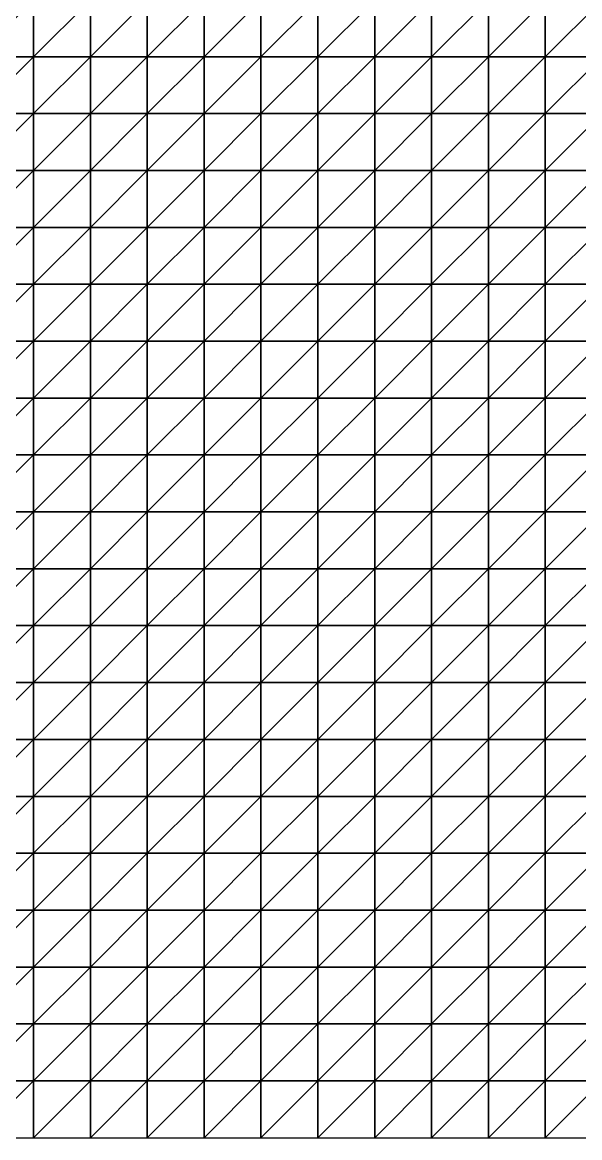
# Model space of a CAD drawing. Header units: metres. Extents: x 351000 to 353000, y 7455000 to 7457000.
# Drawn here: x 351245.1 to 351490.1, y 7455000 to 7455490.1 of the extents above; entities that cross this region are included whole.
import ezdxf

# ---------------------------------------------------------------- set-up
doc = ezdxf.new("R2010")
doc.units = ezdxf.units.M

msp = doc.modelspace()

# ---------------------------------------------------------------- linework, layer by layer
at = {"layer": 'BASE_OF_COVER_BOC'}
for points in [[(351225, 7455475, 1218.93), (351250, 7455475, 1220.61), (351250, 7455500, 1219.45)], [(351225, 7455475, 1218.93), (351250, 7455500, 1219.45), (351225, 7455500, 1216.81)], [(351250, 7455475, 1220.61), (351275, 7455475, 1222.41), (351275, 7455500, 1222.32)], [(351250, 7455475, 1220.61), (351275, 7455500, 1222.32), (351250, 7455500, 1219.45)], [(351275, 7455475, 1222.41), (351300, 7455475, 1224.15), (351300, 7455500, 1225.42)], [(351275, 7455475, 1222.41), (351300, 7455500, 1225.42), (351275, 7455500, 1222.32)], [(351300, 7455475, 1224.15), (351325, 7455475, 1225.99), (351325, 7455500, 1229.02)], [(351300, 7455475, 1224.15), (351325, 7455500, 1229.02), (351300, 7455500, 1225.42)], [(351325, 7455475, 1225.99), (351350, 7455475, 1228.32), (351350, 7455500, 1233.42)], [(351325, 7455475, 1225.99), (351350, 7455500, 1233.42), (351325, 7455500, 1229.02)], [(351350, 7455475, 1228.32), (351375, 7455475, 1231.56), (351375, 7455500, 1238.73)], [(351350, 7455475, 1228.32), (351375, 7455500, 1238.73), (351350, 7455500, 1233.42)], [(351375, 7455475, 1231.56), (351400, 7455475, 1235.9), (351400, 7455500, 1244.65)], [(351375, 7455475, 1231.56), (351400, 7455500, 1244.65), (351375, 7455500, 1238.73)], [(351400, 7455475, 1235.9), (351425, 7455475, 1241.1), (351425, 7455500, 1250.56)], [(351400, 7455475, 1235.9), (351425, 7455500, 1250.56), (351400, 7455500, 1244.65)], [(351425, 7455475, 1241.1), (351450, 7455475, 1246.57), (351450, 7455500, 1255.63)], [(351425, 7455475, 1241.1), (351450, 7455500, 1255.63), (351425, 7455500, 1250.56)], [(351450, 7455475, 1246.57), (351475, 7455475, 1251.49), (351475, 7455500, 1259.18)], [(351450, 7455475, 1246.57), (351475, 7455500, 1259.18), (351450, 7455500, 1255.63)], [(351475, 7455475, 1251.49), (351500, 7455475, 1255.2), (351500, 7455500, 1260.91)], [(351475, 7455475, 1251.49), (351500, 7455500, 1260.91), (351475, 7455500, 1259.18)], [(351225, 7455450, 1221.32), (351250, 7455450, 1221.3), (351250, 7455475, 1220.61)], [(351225, 7455450, 1221.32), (351250, 7455475, 1220.61), (351225, 7455475, 1218.93)], [(351250, 7455450, 1221.3), (351275, 7455450, 1221.62), (351275, 7455475, 1222.41)], [(351250, 7455450, 1221.3), (351275, 7455475, 1222.41), (351250, 7455475, 1220.61)], [(351275, 7455450, 1221.62), (351300, 7455450, 1222.06), (351300, 7455475, 1224.15)], [(351275, 7455450, 1221.62), (351300, 7455475, 1224.15), (351275, 7455475, 1222.41)], [(351300, 7455450, 1222.06), (351325, 7455450, 1222.6), (351325, 7455475, 1225.99)], [(351300, 7455450, 1222.06), (351325, 7455475, 1225.99), (351300, 7455475, 1224.15)], [(351325, 7455450, 1222.6), (351350, 7455450, 1223.53), (351350, 7455475, 1228.32)], [(351325, 7455450, 1222.6), (351350, 7455475, 1228.32), (351325, 7455475, 1225.99)], [(351350, 7455450, 1223.53), (351375, 7455450, 1225.33), (351375, 7455475, 1231.56)], [(351350, 7455450, 1223.53), (351375, 7455475, 1231.56), (351350, 7455475, 1228.32)], [(351375, 7455450, 1225.33), (351400, 7455450, 1228.44), (351400, 7455475, 1235.9)], [(351375, 7455450, 1225.33), (351400, 7455475, 1235.9), (351375, 7455475, 1231.56)], [(351400, 7455450, 1228.44), (351425, 7455450, 1233), (351425, 7455475, 1241.1)], [(351400, 7455450, 1228.44), (351425, 7455475, 1241.1), (351400, 7455475, 1235.9)], [(351425, 7455450, 1233), (351450, 7455450, 1238.69), (351450, 7455475, 1246.57)], [(351425, 7455450, 1233), (351450, 7455475, 1246.57), (351425, 7455475, 1241.1)], [(351450, 7455450, 1238.69), (351475, 7455450, 1244.8), (351475, 7455475, 1251.49)], [(351450, 7455450, 1238.69), (351475, 7455475, 1251.49), (351450, 7455475, 1246.57)], [(351475, 7455450, 1244.8), (351500, 7455450, 1250.42), (351500, 7455475, 1255.2)], [(351475, 7455450, 1244.8), (351500, 7455475, 1255.2), (351475, 7455475, 1251.49)], [(351225, 7455425, 1223.71), (351250, 7455425, 1221.79), (351250, 7455450, 1221.3)], [(351225, 7455425, 1223.71), (351250, 7455450, 1221.3), (351225, 7455450, 1221.32)], [(351250, 7455425, 1221.79), (351275, 7455425, 1220.63), (351275, 7455450, 1221.62)], [(351250, 7455425, 1221.79), (351275, 7455450, 1221.62), (351250, 7455450, 1221.3)], [(351275, 7455425, 1220.63), (351300, 7455425, 1220.1), (351300, 7455450, 1222.06)], [(351275, 7455425, 1220.63), (351300, 7455450, 1222.06), (351275, 7455450, 1221.62)], [(351300, 7455425, 1220.1), (351325, 7455425, 1220.08), (351325, 7455450, 1222.6)], [(351300, 7455425, 1220.1), (351325, 7455450, 1222.6), (351300, 7455450, 1222.06)], [(351325, 7455425, 1220.08), (351350, 7455425, 1220.6), (351350, 7455450, 1223.53)], [(351325, 7455425, 1220.08), (351350, 7455450, 1223.53), (351325, 7455450, 1222.6)], [(351350, 7455425, 1220.6), (351375, 7455425, 1221.91), (351375, 7455450, 1225.33)], [(351350, 7455425, 1220.6), (351375, 7455450, 1225.33), (351350, 7455450, 1223.53)], [(351375, 7455425, 1221.91), (351400, 7455425, 1224.44), (351400, 7455450, 1228.44)], [(351375, 7455425, 1221.91), (351400, 7455450, 1228.44), (351375, 7455450, 1225.33)], [(351400, 7455425, 1224.44), (351425, 7455425, 1228.49), (351425, 7455450, 1233)], [(351400, 7455425, 1224.44), (351425, 7455450, 1233), (351400, 7455450, 1228.44)], [(351425, 7455425, 1228.49), (351450, 7455425, 1234.03), (351450, 7455450, 1238.69)], [(351425, 7455425, 1228.49), (351450, 7455450, 1238.69), (351425, 7455450, 1233)], [(351450, 7455425, 1234.03), (351475, 7455425, 1240.6), (351475, 7455450, 1244.8)], [(351450, 7455425, 1234.03), (351475, 7455450, 1244.8), (351450, 7455450, 1238.69)], [(351475, 7455425, 1240.6), (351500, 7455425, 1247.32), (351500, 7455450, 1250.42)], [(351475, 7455425, 1240.6), (351500, 7455450, 1250.42), (351475, 7455450, 1244.8)], [(351225, 7455400, 1226.15), (351250, 7455400, 1222.84), (351250, 7455425, 1221.79)], [(351225, 7455400, 1226.15), (351250, 7455425, 1221.79), (351225, 7455425, 1223.71)], [(351250, 7455400, 1222.84), (351275, 7455400, 1220.61), (351275, 7455425, 1220.63)], [(351250, 7455400, 1222.84), (351275, 7455425, 1220.63), (351250, 7455425, 1221.79)], [(351275, 7455400, 1220.61), (351300, 7455400, 1219.62), (351300, 7455425, 1220.1)], [(351275, 7455400, 1220.61), (351300, 7455425, 1220.1), (351275, 7455425, 1220.63)], [(351300, 7455400, 1219.62), (351325, 7455400, 1219.7), (351325, 7455425, 1220.08)], [(351300, 7455400, 1219.62), (351325, 7455425, 1220.08), (351300, 7455425, 1220.1)], [(351325, 7455400, 1219.7), (351350, 7455400, 1220.63), (351350, 7455425, 1220.6)], [(351325, 7455400, 1219.7), (351350, 7455425, 1220.6), (351325, 7455425, 1220.08)], [(351350, 7455400, 1220.63), (351375, 7455400, 1222.3), (351375, 7455425, 1221.91)], [(351350, 7455400, 1220.63), (351375, 7455425, 1221.91), (351350, 7455425, 1220.6)], [(351375, 7455400, 1222.3), (351400, 7455400, 1224.86), (351400, 7455425, 1224.44)], [(351375, 7455400, 1222.3), (351400, 7455425, 1224.44), (351375, 7455425, 1221.91)], [(351400, 7455400, 1224.86), (351425, 7455400, 1228.52), (351425, 7455425, 1228.49)], [(351400, 7455400, 1224.86), (351425, 7455425, 1228.49), (351400, 7455425, 1224.44)], [(351425, 7455400, 1228.52), (351450, 7455400, 1233.45), (351450, 7455425, 1234.03)], [(351425, 7455400, 1228.52), (351450, 7455425, 1234.03), (351425, 7455425, 1228.49)], [(351450, 7455400, 1233.45), (351475, 7455400, 1239.5), (351475, 7455425, 1240.6)], [(351450, 7455400, 1233.45), (351475, 7455425, 1240.6), (351450, 7455425, 1234.03)], [(351475, 7455400, 1239.5), (351500, 7455400, 1246.1), (351500, 7455425, 1247.32)], [(351475, 7455400, 1239.5), (351500, 7455425, 1247.32), (351475, 7455425, 1240.6)], [(351225, 7455375, 1228.87), (351250, 7455375, 1225.14), (351250, 7455400, 1222.84)], [(351225, 7455375, 1228.87), (351250, 7455400, 1222.84), (351225, 7455400, 1226.15)], [(351250, 7455375, 1225.14), (351275, 7455375, 1222.58), (351275, 7455400, 1220.61)], [(351250, 7455375, 1225.14), (351275, 7455400, 1220.61), (351250, 7455400, 1222.84)], [(351275, 7455375, 1222.58), (351300, 7455375, 1221.59), (351300, 7455400, 1219.62)], [(351275, 7455375, 1222.58), (351300, 7455400, 1219.62), (351275, 7455400, 1220.61)], [(351300, 7455375, 1221.59), (351325, 7455375, 1222.14), (351325, 7455400, 1219.7)], [(351300, 7455375, 1221.59), (351325, 7455400, 1219.7), (351300, 7455400, 1219.62)], [(351325, 7455375, 1222.14), (351350, 7455375, 1223.85), (351350, 7455400, 1220.63)], [(351325, 7455375, 1222.14), (351350, 7455400, 1220.63), (351325, 7455400, 1219.7)], [(351350, 7455375, 1223.85), (351375, 7455375, 1226.3), (351375, 7455400, 1222.3)], [(351350, 7455375, 1223.85), (351375, 7455400, 1222.3), (351350, 7455400, 1220.63)], [(351375, 7455375, 1226.3), (351400, 7455375, 1229.2), (351400, 7455400, 1224.86)], [(351375, 7455375, 1226.3), (351400, 7455400, 1224.86), (351375, 7455400, 1222.3)], [(351400, 7455375, 1229.2), (351425, 7455375, 1232.55), (351425, 7455400, 1228.52)], [(351400, 7455375, 1229.2), (351425, 7455400, 1228.52), (351400, 7455400, 1224.86)], [(351425, 7455375, 1232.55), (351450, 7455375, 1236.51), (351450, 7455400, 1233.45)], [(351425, 7455375, 1232.55), (351450, 7455400, 1233.45), (351425, 7455400, 1228.52)], [(351450, 7455375, 1236.51), (351475, 7455375, 1241.21), (351475, 7455400, 1239.5)], [(351450, 7455375, 1236.51), (351475, 7455400, 1239.5), (351450, 7455400, 1233.45)], [(351475, 7455375, 1241.21), (351500, 7455375, 1246.52), (351500, 7455400, 1246.1)], [(351475, 7455375, 1241.21), (351500, 7455400, 1246.1), (351475, 7455400, 1239.5)], [(351225, 7455350, 1231.87), (351250, 7455350, 1228.86), (351250, 7455375, 1225.14)], [(351225, 7455350, 1231.87), (351250, 7455375, 1225.14), (351225, 7455375, 1228.87)], [(351250, 7455350, 1228.86), (351275, 7455350, 1226.75), (351275, 7455375, 1222.58)], [(351250, 7455350, 1228.86), (351275, 7455375, 1222.58), (351250, 7455375, 1225.14)], [(351275, 7455350, 1226.75), (351300, 7455350, 1226.15), (351300, 7455375, 1221.59)], [(351275, 7455350, 1226.75), (351300, 7455375, 1221.59), (351275, 7455375, 1222.58)], [(351300, 7455350, 1226.15), (351325, 7455350, 1227.19), (351325, 7455375, 1222.14)], [(351300, 7455350, 1226.15), (351325, 7455375, 1222.14), (351300, 7455375, 1221.59)], [(351325, 7455350, 1227.19), (351350, 7455350, 1229.56), (351350, 7455375, 1223.85)], [(351325, 7455350, 1227.19), (351350, 7455375, 1223.85), (351325, 7455375, 1222.14)], [(351350, 7455350, 1229.56), (351375, 7455350, 1232.66), (351375, 7455375, 1226.3)], [(351350, 7455350, 1229.56), (351375, 7455375, 1226.3), (351350, 7455375, 1223.85)], [(351375, 7455350, 1232.66), (351400, 7455350, 1235.89), (351400, 7455375, 1229.2)], [(351375, 7455350, 1232.66), (351400, 7455375, 1229.2), (351375, 7455375, 1226.3)], [(351400, 7455350, 1235.89), (351425, 7455350, 1238.95), (351425, 7455375, 1232.55)], [(351400, 7455350, 1235.89), (351425, 7455375, 1232.55), (351400, 7455375, 1229.2)], [(351425, 7455350, 1238.95), (351450, 7455350, 1241.84), (351450, 7455375, 1236.51)], [(351425, 7455350, 1238.95), (351450, 7455375, 1236.51), (351425, 7455375, 1232.55)], [(351450, 7455350, 1241.84), (351475, 7455350, 1244.85), (351475, 7455375, 1241.21)], [(351450, 7455350, 1241.84), (351475, 7455375, 1241.21), (351450, 7455375, 1236.51)], [(351475, 7455350, 1244.85), (351500, 7455350, 1248.23), (351500, 7455375, 1246.52)], [(351475, 7455350, 1244.85), (351500, 7455375, 1246.52), (351475, 7455375, 1241.21)], [(351225, 7455325, 1234.81), (351250, 7455325, 1233.41), (351250, 7455350, 1228.86)], [(351225, 7455325, 1234.81), (351250, 7455350, 1228.86), (351225, 7455350, 1231.87)], [(351250, 7455325, 1233.41), (351275, 7455325, 1232.43), (351275, 7455350, 1226.75)], [(351250, 7455325, 1233.41), (351275, 7455350, 1226.75), (351250, 7455350, 1228.86)], [(351275, 7455325, 1232.43), (351300, 7455325, 1232.47), (351300, 7455350, 1226.15)], [(351275, 7455325, 1232.43), (351300, 7455350, 1226.15), (351275, 7455350, 1226.75)], [(351300, 7455325, 1232.47), (351325, 7455325, 1233.84), (351325, 7455350, 1227.19)], [(351300, 7455325, 1232.47), (351325, 7455350, 1227.19), (351300, 7455350, 1226.15)], [(351325, 7455325, 1233.84), (351350, 7455325, 1236.43), (351350, 7455350, 1229.56)], [(351325, 7455325, 1233.84), (351350, 7455350, 1229.56), (351325, 7455350, 1227.19)], [(351350, 7455325, 1236.43), (351375, 7455325, 1239.71), (351375, 7455350, 1232.66)], [(351350, 7455325, 1236.43), (351375, 7455350, 1232.66), (351350, 7455350, 1229.56)], [(351375, 7455325, 1239.71), (351400, 7455325, 1243.01), (351400, 7455350, 1235.89)], [(351375, 7455325, 1239.71), (351400, 7455350, 1235.89), (351375, 7455350, 1232.66)], [(351400, 7455325, 1243.01), (351425, 7455325, 1245.76), (351425, 7455350, 1238.95)], [(351400, 7455325, 1243.01), (351425, 7455350, 1238.95), (351400, 7455350, 1235.89)], [(351425, 7455325, 1245.76), (351450, 7455325, 1247.79), (351450, 7455350, 1241.84)], [(351425, 7455325, 1245.76), (351450, 7455350, 1241.84), (351425, 7455350, 1238.95)], [(351450, 7455325, 1247.79), (351475, 7455325, 1249.33), (351475, 7455350, 1244.85)], [(351450, 7455325, 1247.79), (351475, 7455350, 1244.85), (351450, 7455350, 1241.84)], [(351475, 7455325, 1249.33), (351500, 7455325, 1250.85), (351500, 7455350, 1248.23)], [(351475, 7455325, 1249.33), (351500, 7455350, 1248.23), (351475, 7455350, 1244.85)], [(351225, 7455300, 1237.08), (351250, 7455300, 1237.67), (351250, 7455325, 1233.41)], [(351225, 7455300, 1237.08), (351250, 7455325, 1233.41), (351225, 7455325, 1234.81)], [(351250, 7455300, 1237.67), (351275, 7455300, 1238.21), (351275, 7455325, 1232.43)], [(351250, 7455300, 1237.67), (351275, 7455325, 1232.43), (351250, 7455325, 1233.41)], [(351275, 7455300, 1238.21), (351300, 7455300, 1239.09), (351300, 7455325, 1232.47)], [(351275, 7455300, 1238.21), (351300, 7455325, 1232.47), (351275, 7455325, 1232.43)], [(351300, 7455300, 1239.09), (351325, 7455300, 1240.67), (351325, 7455325, 1233.84)], [(351300, 7455300, 1239.09), (351325, 7455325, 1233.84), (351300, 7455325, 1232.47)], [(351325, 7455300, 1240.67), (351350, 7455300, 1243.06), (351350, 7455325, 1236.43)], [(351325, 7455300, 1240.67), (351350, 7455325, 1236.43), (351325, 7455325, 1233.84)], [(351350, 7455300, 1243.06), (351375, 7455300, 1246.02), (351375, 7455325, 1239.71)], [(351350, 7455300, 1243.06), (351375, 7455325, 1239.71), (351350, 7455325, 1236.43)], [(351375, 7455300, 1246.02), (351400, 7455300, 1249.02), (351400, 7455325, 1243.01)], [(351375, 7455300, 1246.02), (351400, 7455325, 1243.01), (351375, 7455325, 1239.71)], [(351400, 7455300, 1249.02), (351425, 7455300, 1251.47), (351425, 7455325, 1245.76)], [(351400, 7455300, 1249.02), (351425, 7455325, 1245.76), (351400, 7455325, 1243.01)], [(351425, 7455300, 1251.47), (351450, 7455300, 1253.02), (351450, 7455325, 1247.79)], [(351425, 7455300, 1251.47), (351450, 7455325, 1247.79), (351425, 7455325, 1245.76)], [(351450, 7455300, 1253.02), (351475, 7455300, 1253.71), (351475, 7455325, 1249.33)], [(351450, 7455300, 1253.02), (351475, 7455325, 1249.33), (351450, 7455325, 1247.79)], [(351475, 7455300, 1253.71), (351500, 7455300, 1253.99), (351500, 7455325, 1250.85)], [(351475, 7455300, 1253.71), (351500, 7455325, 1250.85), (351475, 7455325, 1249.33)], [(351225, 7455275, 1238.11), (351250, 7455275, 1240.52), (351250, 7455300, 1237.67)], [(351225, 7455275, 1238.11), (351250, 7455300, 1237.67), (351225, 7455300, 1237.08)], [(351250, 7455275, 1240.52), (351275, 7455275, 1242.65), (351275, 7455300, 1238.21)], [(351250, 7455275, 1240.52), (351275, 7455300, 1238.21), (351250, 7455300, 1237.67)], [(351275, 7455275, 1242.65), (351300, 7455275, 1244.52), (351300, 7455300, 1239.09)], [(351275, 7455275, 1242.65), (351300, 7455300, 1239.09), (351275, 7455300, 1238.21)], [(351300, 7455275, 1244.52), (351325, 7455275, 1246.34), (351325, 7455300, 1240.67)], [(351300, 7455275, 1244.52), (351325, 7455300, 1240.67), (351300, 7455300, 1239.09)], [(351325, 7455275, 1246.34), (351350, 7455275, 1248.39), (351350, 7455300, 1243.06)], [(351325, 7455275, 1246.34), (351350, 7455300, 1243.06), (351325, 7455300, 1240.67)], [(351350, 7455275, 1248.39), (351375, 7455275, 1250.75), (351375, 7455300, 1246.02)], [(351350, 7455275, 1248.39), (351375, 7455300, 1246.02), (351350, 7455300, 1243.06)], [(351375, 7455275, 1250.75), (351400, 7455275, 1253.2), (351400, 7455300, 1249.02)], [(351375, 7455275, 1250.75), (351400, 7455300, 1249.02), (351375, 7455300, 1246.02)], [(351400, 7455275, 1253.2), (351425, 7455275, 1255.34), (351425, 7455300, 1251.47)], [(351400, 7455275, 1253.2), (351425, 7455300, 1251.47), (351400, 7455300, 1249.02)], [(351425, 7455275, 1255.34), (351450, 7455275, 1256.75), (351450, 7455300, 1253.02)], [(351425, 7455275, 1255.34), (351450, 7455300, 1253.02), (351425, 7455300, 1251.47)], [(351450, 7455275, 1256.75), (351475, 7455275, 1257.28), (351475, 7455300, 1253.71)], [(351450, 7455275, 1256.75), (351475, 7455300, 1253.71), (351450, 7455300, 1253.02)], [(351475, 7455275, 1257.28), (351500, 7455275, 1257.16), (351500, 7455300, 1253.99)], [(351475, 7455275, 1257.28), (351500, 7455300, 1253.99), (351475, 7455300, 1253.71)], [(351225, 7455250, 1237.74), (351250, 7455250, 1241.35), (351250, 7455275, 1240.52)], [(351225, 7455250, 1237.74), (351250, 7455275, 1240.52), (351225, 7455275, 1238.11)], [(351250, 7455250, 1241.35), (351275, 7455250, 1244.8), (351275, 7455275, 1242.65)], [(351250, 7455250, 1241.35), (351275, 7455275, 1242.65), (351250, 7455275, 1240.52)], [(351275, 7455250, 1244.8), (351300, 7455250, 1247.71), (351300, 7455275, 1244.52)], [(351275, 7455250, 1244.8), (351300, 7455275, 1244.52), (351275, 7455275, 1242.65)], [(351300, 7455250, 1247.71), (351325, 7455250, 1250.01), (351325, 7455275, 1246.34)], [(351300, 7455250, 1247.71), (351325, 7455275, 1246.34), (351300, 7455275, 1244.52)], [(351325, 7455250, 1250.01), (351350, 7455250, 1251.92), (351350, 7455275, 1248.39)], [(351325, 7455250, 1250.01), (351350, 7455275, 1248.39), (351325, 7455275, 1246.34)], [(351350, 7455250, 1251.92), (351375, 7455250, 1253.72), (351375, 7455275, 1250.75)], [(351350, 7455250, 1251.92), (351375, 7455275, 1250.75), (351350, 7455275, 1248.39)], [(351375, 7455250, 1253.72), (351400, 7455250, 1255.57), (351400, 7455275, 1253.2)], [(351375, 7455250, 1253.72), (351400, 7455275, 1253.2), (351375, 7455275, 1250.75)], [(351400, 7455250, 1255.57), (351425, 7455250, 1257.35), (351425, 7455275, 1255.34)], [(351400, 7455250, 1255.57), (351425, 7455275, 1255.34), (351400, 7455275, 1253.2)], [(351425, 7455250, 1257.35), (351450, 7455250, 1258.79), (351450, 7455275, 1256.75)], [(351425, 7455250, 1257.35), (351450, 7455275, 1256.75), (351425, 7455275, 1255.34)], [(351450, 7455250, 1258.79), (351475, 7455250, 1259.6), (351475, 7455275, 1257.28)], [(351450, 7455250, 1258.79), (351475, 7455275, 1257.28), (351450, 7455275, 1256.75)], [(351475, 7455250, 1259.6), (351500, 7455250, 1259.74), (351500, 7455275, 1257.16)], [(351475, 7455250, 1259.6), (351500, 7455275, 1257.16), (351475, 7455275, 1257.28)], [(351225, 7455225, 1236.32), (351250, 7455225, 1240.27), (351250, 7455250, 1241.35)], [(351225, 7455225, 1236.32), (351250, 7455250, 1241.35), (351225, 7455250, 1237.74)], [(351250, 7455225, 1240.27), (351275, 7455225, 1244.5), (351275, 7455250, 1244.8)], [(351250, 7455225, 1240.27), (351275, 7455250, 1244.8), (351250, 7455250, 1241.35)], [(351275, 7455225, 1244.5), (351300, 7455225, 1248.33), (351300, 7455250, 1247.71)], [(351275, 7455225, 1244.5), (351300, 7455250, 1247.71), (351275, 7455250, 1244.8)], [(351300, 7455225, 1248.33), (351325, 7455225, 1251.34), (351325, 7455250, 1250.01)], [(351300, 7455225, 1248.33), (351325, 7455250, 1250.01), (351300, 7455250, 1247.71)], [(351325, 7455225, 1251.34), (351350, 7455225, 1253.51), (351350, 7455250, 1251.92)], [(351325, 7455225, 1251.34), (351350, 7455250, 1251.92), (351325, 7455250, 1250.01)], [(351350, 7455225, 1253.51), (351375, 7455225, 1255.1), (351375, 7455250, 1253.72)], [(351350, 7455225, 1253.51), (351375, 7455250, 1253.72), (351350, 7455250, 1251.92)], [(351375, 7455225, 1255.1), (351400, 7455225, 1256.5), (351400, 7455250, 1255.57)], [(351375, 7455225, 1255.1), (351400, 7455250, 1255.57), (351375, 7455250, 1253.72)], [(351400, 7455225, 1256.5), (351425, 7455225, 1257.91), (351425, 7455250, 1257.35)], [(351400, 7455225, 1256.5), (351425, 7455250, 1257.35), (351400, 7455250, 1255.57)], [(351425, 7455225, 1257.91), (351450, 7455225, 1259.3), (351450, 7455250, 1258.79)], [(351425, 7455225, 1257.91), (351450, 7455250, 1258.79), (351425, 7455250, 1257.35)], [(351450, 7455225, 1259.3), (351475, 7455225, 1259.91), (351475, 7455250, 1259.6)], [(351450, 7455225, 1259.3), (351475, 7455250, 1259.6), (351450, 7455250, 1258.79)], [(351475, 7455225, 1259.91), (351500, 7455225, 1259.66), (351500, 7455250, 1259.74)], [(351475, 7455225, 1259.91), (351500, 7455250, 1259.74), (351475, 7455250, 1259.6)], [(351225, 7455200, 1234.53), (351250, 7455200, 1237.96), (351250, 7455225, 1240.27)], [(351225, 7455200, 1234.53), (351250, 7455225, 1240.27), (351225, 7455225, 1236.32)], [(351250, 7455200, 1237.96), (351275, 7455200, 1242.24), (351275, 7455225, 1244.5)], [(351250, 7455200, 1237.96), (351275, 7455225, 1244.5), (351250, 7455225, 1240.27)], [(351275, 7455200, 1242.24), (351300, 7455200, 1246.61), (351300, 7455225, 1248.33)], [(351275, 7455200, 1242.24), (351300, 7455225, 1248.33), (351275, 7455225, 1244.5)], [(351300, 7455200, 1246.61), (351325, 7455200, 1250.39), (351325, 7455225, 1251.34)], [(351300, 7455200, 1246.61), (351325, 7455225, 1251.34), (351300, 7455225, 1248.33)], [(351325, 7455200, 1250.39), (351350, 7455200, 1253.18), (351350, 7455225, 1253.51)], [(351325, 7455200, 1250.39), (351350, 7455225, 1253.51), (351325, 7455225, 1251.34)], [(351350, 7455200, 1253.18), (351375, 7455200, 1255.05), (351375, 7455225, 1255.1)], [(351350, 7455200, 1253.18), (351375, 7455225, 1255.1), (351350, 7455225, 1253.51)], [(351375, 7455200, 1255.05), (351400, 7455200, 1256.33), (351400, 7455225, 1256.5)], [(351375, 7455200, 1255.05), (351400, 7455225, 1256.5), (351375, 7455225, 1255.1)], [(351400, 7455200, 1256.33), (351425, 7455200, 1257.44), (351425, 7455225, 1257.91)], [(351400, 7455200, 1256.33), (351425, 7455225, 1257.91), (351400, 7455225, 1256.5)], [(351425, 7455200, 1257.44), (351450, 7455200, 1258.64), (351450, 7455225, 1259.3)], [(351425, 7455200, 1257.44), (351450, 7455225, 1259.3), (351425, 7455225, 1257.91)], [(351450, 7455200, 1258.64), (351475, 7455200, 1259.22), (351475, 7455225, 1259.91)], [(351450, 7455200, 1258.64), (351475, 7455225, 1259.91), (351450, 7455225, 1259.3)], [(351475, 7455200, 1259.22), (351500, 7455200, 1258.44), (351500, 7455225, 1259.66)], [(351475, 7455200, 1259.22), (351500, 7455225, 1259.66), (351475, 7455225, 1259.91)], [(351225, 7455175, 1232.91), (351250, 7455175, 1235.19), (351250, 7455200, 1237.96)], [(351225, 7455175, 1232.91), (351250, 7455200, 1237.96), (351225, 7455200, 1234.53)], [(351250, 7455175, 1235.19), (351275, 7455175, 1238.78), (351275, 7455200, 1242.24)], [(351250, 7455175, 1235.19), (351275, 7455200, 1242.24), (351250, 7455200, 1237.96)], [(351275, 7455175, 1238.78), (351300, 7455175, 1243.12), (351300, 7455200, 1246.61)], [(351275, 7455175, 1238.78), (351300, 7455200, 1246.61), (351275, 7455200, 1242.24)], [(351300, 7455175, 1243.12), (351325, 7455175, 1247.42), (351325, 7455200, 1250.39)], [(351300, 7455175, 1243.12), (351325, 7455200, 1250.39), (351300, 7455200, 1246.61)], [(351325, 7455175, 1247.42), (351350, 7455175, 1251.01), (351350, 7455200, 1253.18)], [(351325, 7455175, 1247.42), (351350, 7455200, 1253.18), (351325, 7455200, 1250.39)], [(351350, 7455175, 1251.01), (351375, 7455175, 1253.56), (351375, 7455200, 1255.05)], [(351350, 7455175, 1251.01), (351375, 7455200, 1255.05), (351350, 7455200, 1253.18)], [(351375, 7455175, 1253.56), (351400, 7455175, 1255.18), (351400, 7455200, 1256.33)], [(351375, 7455175, 1253.56), (351400, 7455200, 1256.33), (351375, 7455200, 1255.05)], [(351400, 7455175, 1255.18), (351425, 7455175, 1256.27), (351425, 7455200, 1257.44)], [(351400, 7455175, 1255.18), (351425, 7455200, 1257.44), (351400, 7455200, 1256.33)], [(351425, 7455175, 1256.27), (351450, 7455175, 1257.25), (351450, 7455200, 1258.64)], [(351425, 7455175, 1256.27), (351450, 7455200, 1258.64), (351425, 7455200, 1257.44)], [(351450, 7455175, 1257.25), (351475, 7455175, 1258.33), (351475, 7455200, 1259.22)], [(351450, 7455175, 1257.25), (351475, 7455200, 1259.22), (351450, 7455200, 1258.64)], [(351475, 7455175, 1258.33), (351500, 7455175, 1257.47), (351500, 7455200, 1258.44)], [(351475, 7455175, 1258.33), (351500, 7455200, 1258.44), (351475, 7455200, 1259.22)], [(351225, 7455150, 1231.58), (351250, 7455150, 1232.42), (351250, 7455175, 1235.19)], [(351225, 7455150, 1231.58), (351250, 7455175, 1235.19), (351225, 7455175, 1232.91)], [(351250, 7455150, 1232.42), (351275, 7455150, 1234.8), (351275, 7455175, 1238.78)], [(351250, 7455150, 1232.42), (351275, 7455175, 1238.78), (351250, 7455175, 1235.19)], [(351275, 7455150, 1234.8), (351300, 7455150, 1238.49), (351300, 7455175, 1243.12)], [(351275, 7455150, 1234.8), (351300, 7455175, 1243.12), (351275, 7455175, 1238.78)], [(351300, 7455150, 1238.49), (351325, 7455150, 1242.87), (351325, 7455175, 1247.42)], [(351300, 7455150, 1238.49), (351325, 7455175, 1247.42), (351300, 7455175, 1243.12)], [(351325, 7455150, 1242.87), (351350, 7455150, 1247.14), (351350, 7455175, 1251.01)], [(351325, 7455150, 1242.87), (351350, 7455175, 1251.01), (351325, 7455175, 1247.42)], [(351350, 7455150, 1247.14), (351375, 7455150, 1250.63), (351375, 7455175, 1253.56)], [(351350, 7455150, 1247.14), (351375, 7455175, 1253.56), (351350, 7455175, 1251.01)], [(351375, 7455150, 1250.63), (351400, 7455150, 1253.08), (351400, 7455175, 1255.18)], [(351375, 7455150, 1250.63), (351400, 7455175, 1255.18), (351375, 7455175, 1253.56)], [(351400, 7455150, 1253.08), (351425, 7455150, 1254.61), (351425, 7455175, 1256.27)], [(351400, 7455150, 1253.08), (351425, 7455175, 1256.27), (351400, 7455175, 1255.18)], [(351425, 7455150, 1254.61), (351450, 7455150, 1255.66), (351450, 7455175, 1257.25)], [(351425, 7455150, 1254.61), (351450, 7455175, 1257.25), (351425, 7455175, 1256.27)], [(351450, 7455150, 1255.66), (351475, 7455150, 1256.65), (351475, 7455175, 1258.33)], [(351450, 7455150, 1255.66), (351475, 7455175, 1258.33), (351450, 7455175, 1257.25)], [(351475, 7455150, 1256.65), (351500, 7455150, 1257.25), (351500, 7455175, 1257.47)], [(351475, 7455150, 1256.65), (351500, 7455175, 1257.47), (351475, 7455175, 1258.33)], [(351225, 7455125, 1230.13), (351250, 7455125, 1229.68), (351250, 7455150, 1232.42)], [(351225, 7455125, 1230.13), (351250, 7455150, 1232.42), (351225, 7455150, 1231.58)], [(351250, 7455125, 1229.68), (351275, 7455125, 1230.68), (351275, 7455150, 1234.8)], [(351250, 7455125, 1229.68), (351275, 7455150, 1234.8), (351250, 7455150, 1232.42)], [(351275, 7455125, 1230.68), (351300, 7455125, 1233.34), (351300, 7455150, 1238.49)], [(351275, 7455125, 1230.68), (351300, 7455150, 1238.49), (351275, 7455150, 1234.8)], [(351300, 7455125, 1233.34), (351325, 7455125, 1237.36), (351325, 7455150, 1242.87)], [(351300, 7455125, 1233.34), (351325, 7455150, 1242.87), (351300, 7455150, 1238.49)], [(351325, 7455125, 1237.36), (351350, 7455125, 1242.03), (351350, 7455150, 1247.14)], [(351325, 7455125, 1237.36), (351350, 7455150, 1247.14), (351325, 7455150, 1242.87)], [(351350, 7455125, 1242.03), (351375, 7455125, 1246.52), (351375, 7455150, 1250.63)], [(351350, 7455125, 1242.03), (351375, 7455150, 1250.63), (351350, 7455150, 1247.14)], [(351375, 7455125, 1246.52), (351400, 7455125, 1250.17), (351400, 7455150, 1253.08)], [(351375, 7455125, 1246.52), (351400, 7455150, 1253.08), (351375, 7455150, 1250.63)], [(351400, 7455125, 1250.17), (351425, 7455125, 1252.73), (351425, 7455150, 1254.61)], [(351400, 7455125, 1250.17), (351425, 7455150, 1254.61), (351400, 7455150, 1253.08)], [(351425, 7455125, 1252.73), (351450, 7455125, 1254.38), (351450, 7455150, 1255.66)], [(351425, 7455125, 1252.73), (351450, 7455150, 1255.66), (351425, 7455150, 1254.61)], [(351450, 7455125, 1254.38), (351475, 7455125, 1255.57), (351475, 7455150, 1256.65)], [(351450, 7455125, 1254.38), (351475, 7455150, 1256.65), (351450, 7455150, 1255.66)], [(351475, 7455125, 1255.57), (351500, 7455125, 1256.74), (351500, 7455150, 1257.25)], [(351475, 7455125, 1255.57), (351500, 7455150, 1257.25), (351475, 7455150, 1256.65)], [(351225, 7455100, 1227.94), (351250, 7455100, 1226.72), (351250, 7455125, 1229.68)], [(351225, 7455100, 1227.94), (351250, 7455125, 1229.68), (351225, 7455125, 1230.13)], [(351250, 7455100, 1226.72), (351275, 7455100, 1226.69), (351275, 7455125, 1230.68)], [(351250, 7455100, 1226.72), (351275, 7455125, 1230.68), (351250, 7455125, 1229.68)], [(351275, 7455100, 1226.69), (351300, 7455100, 1228.36), (351300, 7455125, 1233.34)], [(351275, 7455100, 1226.69), (351300, 7455125, 1233.34), (351275, 7455125, 1230.68)], [(351300, 7455100, 1228.36), (351325, 7455100, 1231.8), (351325, 7455125, 1237.36)], [(351300, 7455100, 1228.36), (351325, 7455125, 1237.36), (351300, 7455125, 1233.34)], [(351325, 7455100, 1231.8), (351350, 7455100, 1236.58), (351350, 7455125, 1242.03)], [(351325, 7455100, 1231.8), (351350, 7455125, 1242.03), (351325, 7455125, 1237.36)], [(351350, 7455100, 1236.58), (351375, 7455100, 1241.91), (351375, 7455125, 1246.52)], [(351350, 7455100, 1236.58), (351375, 7455125, 1246.52), (351350, 7455125, 1242.03)], [(351375, 7455100, 1241.91), (351400, 7455100, 1246.91), (351400, 7455125, 1250.17)], [(351375, 7455100, 1241.91), (351400, 7455125, 1250.17), (351375, 7455125, 1246.52)], [(351400, 7455100, 1246.91), (351425, 7455100, 1250.95), (351425, 7455125, 1252.73)], [(351400, 7455100, 1246.91), (351425, 7455125, 1252.73), (351400, 7455125, 1250.17)], [(351425, 7455100, 1250.95), (351450, 7455100, 1253.81), (351450, 7455125, 1254.38)], [(351425, 7455100, 1250.95), (351450, 7455125, 1254.38), (351425, 7455125, 1252.73)], [(351450, 7455100, 1253.81), (351475, 7455100, 1255.74), (351475, 7455125, 1255.57)], [(351450, 7455100, 1253.81), (351475, 7455125, 1255.57), (351450, 7455125, 1254.38)], [(351475, 7455100, 1255.74), (351500, 7455100, 1257.21), (351500, 7455125, 1256.74)], [(351475, 7455100, 1255.74), (351500, 7455125, 1256.74), (351475, 7455125, 1255.57)], [(351225, 7455075, 1224.76), (351250, 7455075, 1223.5), (351250, 7455100, 1226.72)], [(351225, 7455075, 1224.76), (351250, 7455100, 1226.72), (351225, 7455100, 1227.94)], [(351250, 7455075, 1223.5), (351275, 7455075, 1223.19), (351275, 7455100, 1226.69)], [(351250, 7455075, 1223.5), (351275, 7455100, 1226.69), (351250, 7455100, 1226.72)], [(351275, 7455075, 1223.19), (351300, 7455075, 1224.35), (351300, 7455100, 1228.36)], [(351275, 7455075, 1223.19), (351300, 7455100, 1228.36), (351275, 7455100, 1226.69)], [(351300, 7455075, 1224.35), (351325, 7455075, 1227.31), (351325, 7455100, 1231.8)], [(351300, 7455075, 1224.35), (351325, 7455100, 1231.8), (351300, 7455100, 1228.36)], [(351325, 7455075, 1227.31), (351350, 7455075, 1231.99), (351350, 7455100, 1236.58)], [(351325, 7455075, 1227.31), (351350, 7455100, 1236.58), (351325, 7455100, 1231.8)], [(351350, 7455075, 1231.99), (351375, 7455075, 1237.83), (351375, 7455100, 1241.91)], [(351350, 7455075, 1231.99), (351375, 7455100, 1241.91), (351350, 7455100, 1236.58)], [(351375, 7455075, 1237.83), (351400, 7455075, 1243.98), (351400, 7455100, 1246.91)], [(351375, 7455075, 1237.83), (351400, 7455100, 1246.91), (351375, 7455100, 1241.91)], [(351400, 7455075, 1243.98), (351425, 7455075, 1249.57), (351425, 7455100, 1250.95)], [(351400, 7455075, 1243.98), (351425, 7455100, 1250.95), (351400, 7455100, 1246.91)], [(351425, 7455075, 1249.57), (351450, 7455075, 1253.99), (351450, 7455100, 1253.81)], [(351425, 7455075, 1249.57), (351450, 7455100, 1253.81), (351425, 7455100, 1250.95)], [(351450, 7455075, 1253.99), (351475, 7455075, 1257.11), (351475, 7455100, 1255.74)], [(351450, 7455075, 1253.99), (351475, 7455100, 1255.74), (351450, 7455100, 1253.81)], [(351475, 7455075, 1257.11), (351500, 7455075, 1259.2), (351500, 7455100, 1257.21)], [(351475, 7455075, 1257.11), (351500, 7455100, 1257.21), (351475, 7455100, 1255.74)], [(351225, 7455050, 1221.04), (351250, 7455050, 1220.49), (351250, 7455075, 1223.5)], [(351225, 7455050, 1221.04), (351250, 7455075, 1223.5), (351225, 7455075, 1224.76)], [(351250, 7455050, 1220.49), (351275, 7455050, 1220.72), (351275, 7455075, 1223.19)], [(351250, 7455050, 1220.49), (351275, 7455075, 1223.19), (351250, 7455075, 1223.5)], [(351275, 7455050, 1220.72), (351300, 7455050, 1222.07), (351300, 7455075, 1224.35)], [(351275, 7455050, 1220.72), (351300, 7455075, 1224.35), (351275, 7455075, 1223.19)], [(351300, 7455050, 1222.07), (351325, 7455050, 1224.9), (351325, 7455075, 1227.31)], [(351300, 7455050, 1222.07), (351325, 7455075, 1227.31), (351300, 7455075, 1224.35)], [(351325, 7455050, 1224.9), (351350, 7455050, 1229.37), (351350, 7455075, 1231.99)], [(351325, 7455050, 1224.9), (351350, 7455075, 1231.99), (351325, 7455075, 1227.31)], [(351350, 7455050, 1229.37), (351375, 7455050, 1235.27), (351375, 7455075, 1237.83)], [(351350, 7455050, 1229.37), (351375, 7455075, 1237.83), (351350, 7455075, 1231.99)], [(351375, 7455050, 1235.27), (351400, 7455050, 1241.99), (351400, 7455075, 1243.98)], [(351375, 7455050, 1235.27), (351400, 7455075, 1243.98), (351375, 7455075, 1237.83)], [(351400, 7455050, 1241.99), (351425, 7455050, 1248.67), (351425, 7455075, 1249.57)], [(351400, 7455050, 1241.99), (351425, 7455075, 1249.57), (351400, 7455075, 1243.98)], [(351425, 7455050, 1248.67), (351450, 7455050, 1254.49), (351450, 7455075, 1253.99)], [(351425, 7455050, 1248.67), (351450, 7455075, 1253.99), (351425, 7455075, 1249.57)], [(351450, 7455050, 1254.49), (351475, 7455050, 1258.9), (351475, 7455075, 1257.11)], [(351450, 7455050, 1254.49), (351475, 7455075, 1257.11), (351450, 7455075, 1253.99)], [(351475, 7455050, 1258.9), (351500, 7455050, 1261.75), (351500, 7455075, 1259.2)], [(351475, 7455050, 1258.9), (351500, 7455075, 1259.2), (351475, 7455075, 1257.11)], [(351225, 7455025, 1218.04), (351250, 7455025, 1218.62), (351250, 7455050, 1220.49)], [(351225, 7455025, 1218.04), (351250, 7455050, 1220.49), (351225, 7455050, 1221.04)], [(351250, 7455025, 1218.62), (351275, 7455025, 1219.98), (351275, 7455050, 1220.72)], [(351250, 7455025, 1218.62), (351275, 7455050, 1220.72), (351250, 7455050, 1220.49)], [(351275, 7455025, 1219.98), (351300, 7455025, 1222.09), (351300, 7455050, 1222.07)], [(351275, 7455025, 1219.98), (351300, 7455050, 1222.07), (351275, 7455050, 1220.72)], [(351300, 7455025, 1222.09), (351325, 7455025, 1225.11), (351325, 7455050, 1224.9)], [(351300, 7455025, 1222.09), (351325, 7455050, 1224.9), (351300, 7455050, 1222.07)], [(351325, 7455025, 1225.11), (351350, 7455025, 1229.28), (351350, 7455050, 1229.37)], [(351325, 7455025, 1225.11), (351350, 7455050, 1229.37), (351325, 7455050, 1224.9)], [(351350, 7455025, 1229.28), (351375, 7455025, 1234.69), (351375, 7455050, 1235.27)], [(351350, 7455025, 1229.28), (351375, 7455050, 1235.27), (351350, 7455050, 1229.37)], [(351375, 7455025, 1234.69), (351400, 7455025, 1241.14), (351400, 7455050, 1241.99)], [(351375, 7455025, 1234.69), (351400, 7455050, 1241.99), (351375, 7455050, 1235.27)], [(351400, 7455025, 1241.14), (351425, 7455025, 1248.02), (351425, 7455050, 1248.67)], [(351400, 7455025, 1241.14), (351425, 7455050, 1248.67), (351400, 7455050, 1241.99)], [(351425, 7455025, 1248.02), (351450, 7455025, 1254.53), (351450, 7455050, 1254.49)], [(351425, 7455025, 1248.02), (351450, 7455050, 1254.49), (351425, 7455050, 1248.67)], [(351450, 7455025, 1254.53), (351475, 7455025, 1259.82), (351475, 7455050, 1258.9)], [(351450, 7455025, 1254.53), (351475, 7455050, 1258.9), (351450, 7455050, 1254.49)], [(351475, 7455025, 1259.82), (351500, 7455025, 1263.56), (351500, 7455050, 1261.75)], [(351475, 7455025, 1259.82), (351500, 7455050, 1261.75), (351475, 7455050, 1258.9)], [(351225, 7455000, 1217.27), (351250, 7455000, 1218.94), (351250, 7455025, 1218.62)], [(351225, 7455000, 1217.27), (351250, 7455025, 1218.62), (351225, 7455025, 1218.04)], [(351250, 7455000, 1218.94), (351275, 7455000, 1221.47), (351275, 7455025, 1219.98)], [(351250, 7455000, 1218.94), (351275, 7455025, 1219.98), (351250, 7455025, 1218.62)], [(351275, 7455000, 1221.47), (351300, 7455000, 1224.44), (351300, 7455025, 1222.09)], [(351275, 7455000, 1221.47), (351300, 7455025, 1222.09), (351275, 7455025, 1219.98)], [(351300, 7455000, 1224.44), (351325, 7455000, 1227.71), (351325, 7455025, 1225.11)], [(351300, 7455000, 1224.44), (351325, 7455025, 1225.11), (351300, 7455025, 1222.09)], [(351325, 7455000, 1227.71), (351350, 7455000, 1231.41), (351350, 7455025, 1229.28)], [(351325, 7455000, 1227.71), (351350, 7455025, 1229.28), (351325, 7455025, 1225.11)], [(351350, 7455000, 1231.41), (351375, 7455000, 1235.83), (351375, 7455025, 1234.69)], [(351350, 7455000, 1231.41), (351375, 7455025, 1234.69), (351350, 7455025, 1229.28)], [(351375, 7455000, 1235.83), (351400, 7455000, 1241.13), (351400, 7455025, 1241.14)], [(351375, 7455000, 1235.83), (351400, 7455025, 1241.14), (351375, 7455025, 1234.69)], [(351400, 7455000, 1241.13), (351425, 7455000, 1247.13), (351425, 7455025, 1248.02)], [(351400, 7455000, 1241.13), (351425, 7455025, 1248.02), (351400, 7455025, 1241.14)], [(351425, 7455000, 1247.13), (351450, 7455000, 1253.25), (351450, 7455025, 1254.53)], [(351425, 7455000, 1247.13), (351450, 7455025, 1254.53), (351425, 7455025, 1248.02)], [(351450, 7455000, 1253.25), (351475, 7455000, 1258.87), (351475, 7455025, 1259.82)], [(351450, 7455000, 1253.25), (351475, 7455025, 1259.82), (351450, 7455025, 1254.53)], [(351475, 7455000, 1258.87), (351500, 7455000, 1263.27), (351500, 7455025, 1263.56)], [(351475, 7455000, 1258.87), (351500, 7455025, 1263.56), (351475, 7455025, 1259.82)]]:
    msp.add_3dface(points, dxfattribs=at)

doc.saveas('drawing.dxf')
